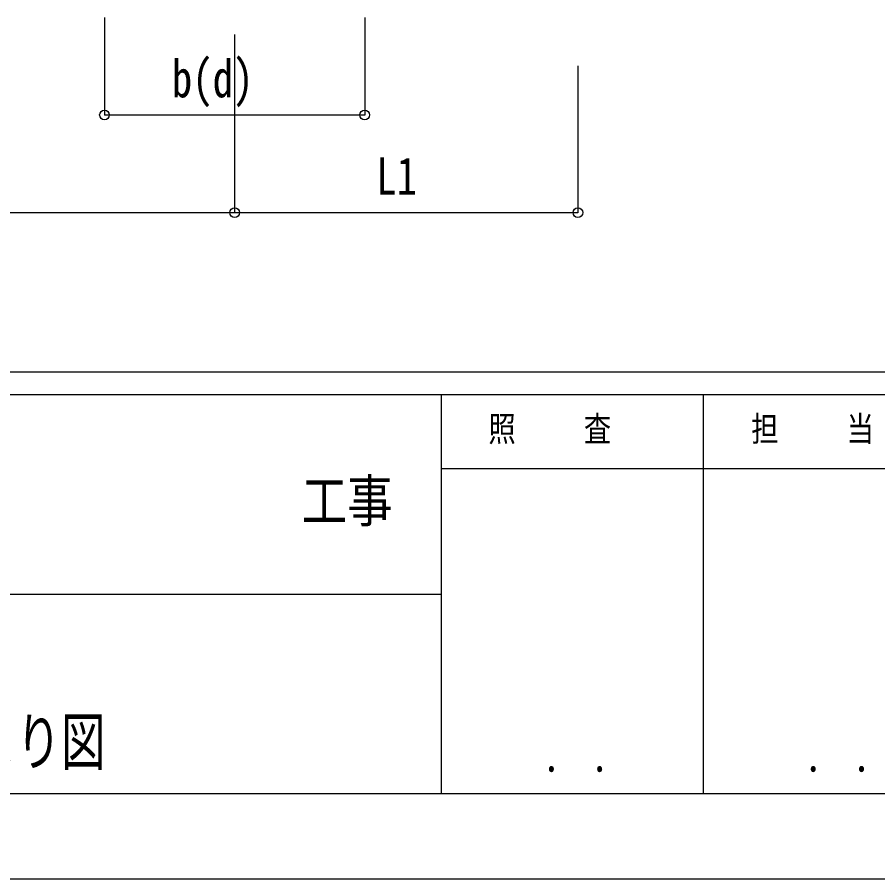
# Model space of a CAD drawing. Units: millimetres, scale not verified. Extents: x -14718 to 14718, y -10395 to 10395.
# Drawn here: x 3229 to 5875, y -10395 to -7747 of the extents above; entities that cross this region are included whole.
import ezdxf
from ezdxf.enums import TextEntityAlignment as Align

# ---------------------------------------------------------------- set-up
doc = ezdxf.new("R2010")
doc.units = ezdxf.units.MM
doc.header["$LTSCALE"] = 50
for name, color, linetype in [('0-2_USER1', 3, 'Continuous'), ('0-5_YKK_D', 6, 'Continuous'), ('0-6_YKK_ZWAK', 7, 'Continuous')]:
    doc.layers.add(name, color=color, linetype=linetype)
doc.styles.add('ＭＳ ゴシック', font='')
doc.styles.get('ＭＳ ゴシック').set_extended_font_data('MS Gothic')

msp = doc.modelspace()

# ---------------------------------------------------------------- linework, layer by layer
at = {"layer": '0-5_YKK_D'}
for p, q in [((3497.32, -7747.5), (3497.32, -8048.5)), ((4297.32, -7747.5), (4297.32, -8048.5)), ((3897.32, -7800), (3897.32, -8348.5)), ((3897.32, -7800), (3897.32, -8348.5)), ((4952.58, -7896.83), (4952.58, -8348.5)), ((3497.32, -8047.5), (4297.32, -8047.5)), ((997.52, -8347.5), (3897.32, -8347.5)), ((3897.32, -8347.5), (4952.58, -8347.5))]:
    msp.add_line(p, q, dxfattribs=at)
for centre in [(3497.32, -8047.5), (4297.32, -8047.5), (3897.32, -8347.5), (3897.32, -8347.5), (4952.58, -8347.5)]:
    msp.add_circle(centre, 14.88, dxfattribs=at)
at = {"layer": '0-6_YKK_ZWAK'}
for p, q in [((13632.57, -8837.5), (-13667.43, -8837.5)), ((4532.57, -8907.5), (-17.43, -8907.5)), ((5337.57, -8907.5), (5337.57, -10132.5)), ((6947.57, -9135), (4532.57, -9135)), ((-17.43, -9520), (4532.57, -9520)), ((-17.43, -10132.5), (4532.57, -10132.5)), ((4532.57, -10132.5), (6947.57, -10132.5))]:
    msp.add_line(p, q, dxfattribs=at)
msp.add_lwpolyline([(-14717.5, -10395), (14717.5, -10395), (14717.5, 10395), (-14717.5, 10395)], close=True, dxfattribs=at)
msp.add_lwpolyline([(6947.57, -8907.5), (4532.57, -8907.5), (4532.57, -10132.5)], dxfattribs=at)

# ---------------------------------------------------------------- texts
at = {"layer": '0-2_USER1', "style": 'ＭＳ ゴシック', "width": 0.7}
msp.add_text('2台用 間口連結セット 柱中央タイプ 丸柱 納まり図', height=143.7, dxfattribs=at).set_placement((277.25, -10088.33), align=Align.BOTTOM_LEFT)
at = {"layer": '0-5_YKK_D', "style": 'ＭＳ ゴシック', "width": 0.8}
for s, p in [('b(d)', (3704.12, -8027.5)), ('L1', (4332.55, -8327.5))]:
    msp.add_text(s, height=115.5, dxfattribs=at).set_placement(p, align=Align.BOTTOM_LEFT)
at = {"layer": '0-6_YKK_ZWAK', "style": 'ＭＳ ゴシック', "width": 0.8}
for s, height, p in [('照     査', 76.98, (4677.47, -9073.75)), ('担     当', 76.98, (5485.27, -9073.75)), ('工事', 128.3, (4103.17, -9336.13)), ('． ．', 90.71, (4847.5, -10095.23)), ('． ．', 90.71, (5652.5, -10095.23))]:
    msp.add_text(s, height=height, dxfattribs=at).set_placement(p, align=Align.BOTTOM_LEFT)

doc.saveas('drawing.dxf')
